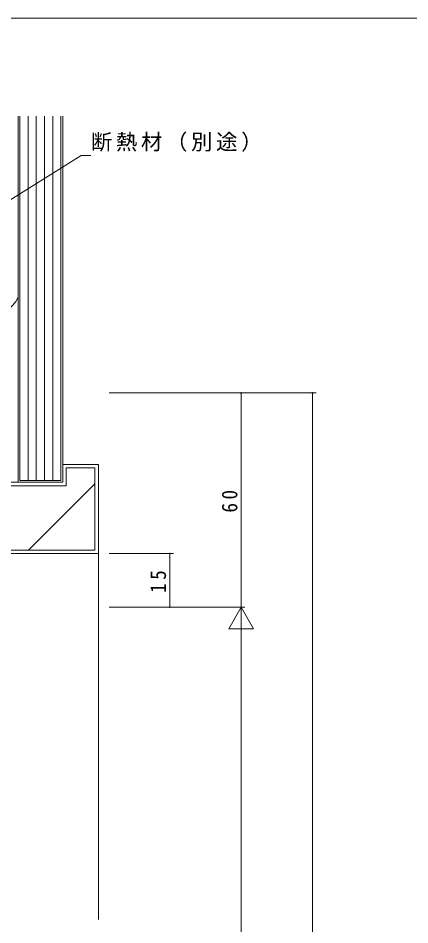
# Model space of a CAD drawing. Units: millimetres, scale not verified. Extents: x -594 to 539, y -420 to 386.
# Drawn here: x -252.1 to -142.3, y 128 to 382 of the extents above; entities that cross this region are included whole.
import ezdxf

# ---------------------------------------------------------------- set-up
doc = ezdxf.new("R2010")
doc.units = ezdxf.units.MM
doc.header["$LTSCALE"] = 2
for name, color, linetype, lineweight in [('0-1_YKK_ZWAK', 7, 'Continuous', 9), ('0-5_YSS_K', 3, 'Continuous', 9), ('0-7_YKK_D', 6, 'Continuous', 9)]:
    doc.layers.add(name, color=color, linetype=linetype, lineweight=lineweight)
doc.styles.add('ＭＳ ゴシック', font='')
doc.styles.get('ＭＳ ゴシック').set_extended_font_data('MS Gothic')

msp = doc.modelspace()

# ---------------------------------------------------------------- linework, layer by layer
at = {"layer": '0-1_YKK_ZWAK'}
msp.add_line((510, 382), (-590, 382), dxfattribs=at)
at = {"layer": '0-5_YSS_K'}
for p, q in [((-252.074, 252), (-252.074, 354.511)), ((-251.574, 252.5), (-251.574, 354.511)), ((-249.274, 252.5), (-249.274, 354.511)), ((-246.974, 252.5), (-246.974, 354.511)), ((-244.674, 252.5), (-244.674, 354.511)), ((-242.374, 252.5), (-242.374, 354.511)), ((-240.074, 354.511), (-240.074, 252.5)), ((-239.574, 354.511), (-239.574, 252)), ((-251.574, 305.025), (-251.574, 341.27)), ((-239.574, 252), (-239.574, 257)), ((-239.574, 257), (-229.574, 257)), ((-229.574, 232), (-229.574, 257)), ((-238.574, 256), (-230.574, 256)), ((-238.574, 251), (-238.574, 256)), ((-230.574, 256), (-230.574, 233)), ((-239.574, 252), (-254.574, 252)), ((-239.574, 252), (-252.074, 252)), ((-240.074, 252.5), (-251.574, 252.5)), ((-249.142, 233), (-230.574, 251.569)), ((-238.574, 251), (-255.574, 251)), ((-299.574, 232), (-229.574, 232)), ((-230.574, 233), (-298.574, 233)), ((-229.574, 232), (-229.574, 129.5))]:
    msp.add_line(p, q, dxfattribs=at)
msp.add_arc((-261.074, 308.148), 10, 211.78833, 334.15816, dxfattribs=at)
at = {"layer": '0-7_YKK_D'}
for p, q in [((-272.256, 319.867), (-234.414, 343.56)), ((-234.414, 343.56), (-231.713, 343.56)), ((-226.574, 277.001), (-168.574, 277.001)), ((-226.574, 277.001), (-188.574, 277.001)), ((-189.574, 217), (-189.574, 277.001)), ((-169.574, 277.001), (-169.574, -248)), ((-226.574, 232), (-208.574, 232)), ((-209.574, 217), (-209.574, 232)), ((-226.574, 217), (-188.574, 217)), ((-226.574, 217), (-208.574, 217)), ((-226.574, 217), (-188.574, 217)), ((-189.574, 217), (-193.074, 210.938)), ((-189.574, 217), (-189.574, 204.876)), ((-189.574, 217), (-186.074, 210.938)), ((-193.074, 210.938), (-186.074, 210.938)), ((-189.574, 210), (-189.574, -176))]:
    msp.add_line(p, q, dxfattribs=at)
for centre, start, end in [((-189.574, 277.001), 90, 270), ((-189.574, 277.001), 270, 90), ((-169.574, 277.001), 90, 270), ((-169.574, 277.001), 270, 90), ((-209.574, 232), 90, 270), ((-209.574, 232), 270, 90), ((-209.574, 217), 90, 270), ((-209.574, 217), 270, 90)]:
    msp.add_arc(centre, 0.106, start, end, dxfattribs=at)

# ---------------------------------------------------------------- texts
at = {"layer": '0-7_YKK_D', "color": 7, "insert": (-231.713, 344.56), "char_height": 4.399, "attachment_point": 7, "style": 'ＭＳ ゴシック'}
msp.add_mtext('\\T1.17;断熱材（別途）', dxfattribs=at)
at = {"layer": '0-7_YKK_D', "color": 7, "char_height": 4.399, "attachment_point": 7, "rotation": 90, "style": 'ＭＳ ゴシック'}
for s, insert in [('\\T1.36;\\W0.9;60', (-190.574, 243.481)), ('\\T1.36;\\W0.9;15', (-210.574, 220.98))]:
    msp.add_mtext(s, dxfattribs=dict(at, insert=insert))

doc.saveas('drawing.dxf')
